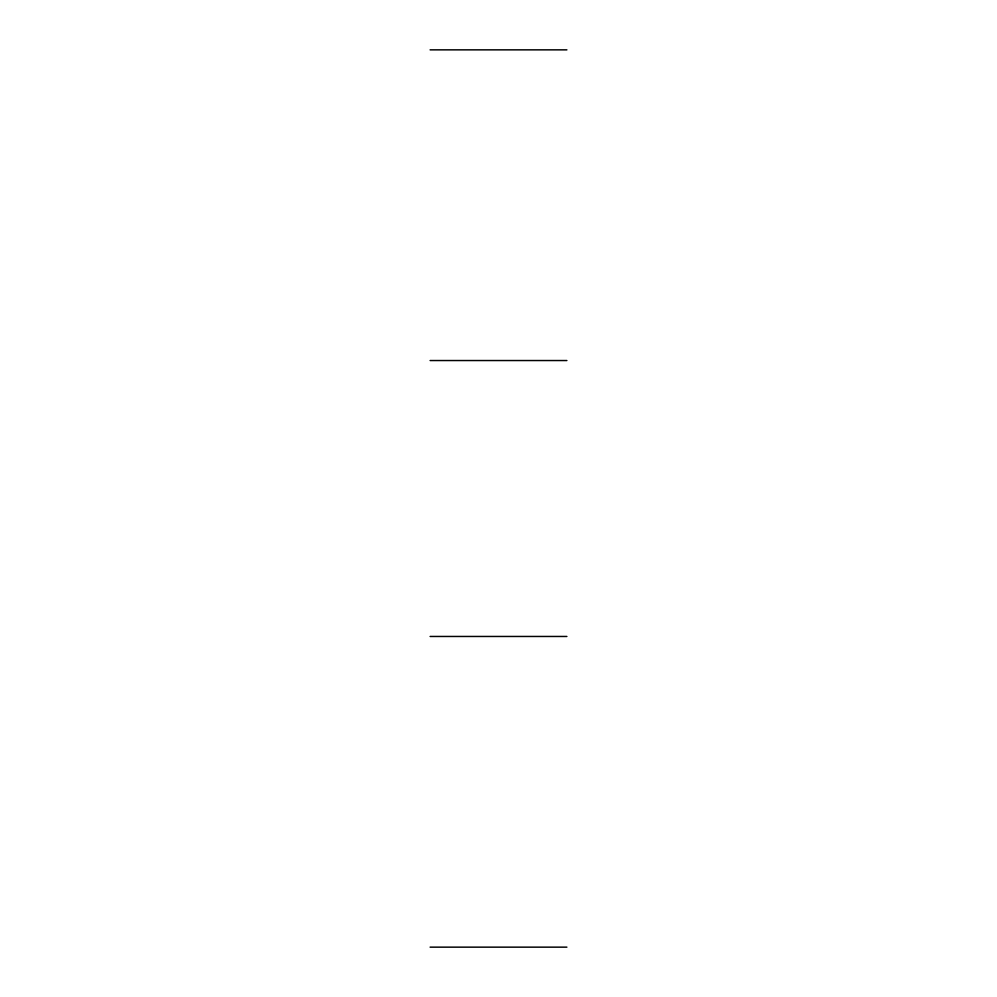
<?xml version="1.0" encoding="UTF-8"?>
<svg xmlns="http://www.w3.org/2000/svg" width="997" height="997" viewBox="0 0 997 997"><rect width="100%" height="100%" fill="white"/><g stroke="black" fill="none" stroke-linecap="round" stroke-linejoin="round"><path stroke-width="1.5" d="M430.106 49.85L566.894 49.85M430.106 360.54L566.894 360.54M430.106 636.46L566.894 636.46M430.106 947.15L566.894 947.15"/></g></svg>
